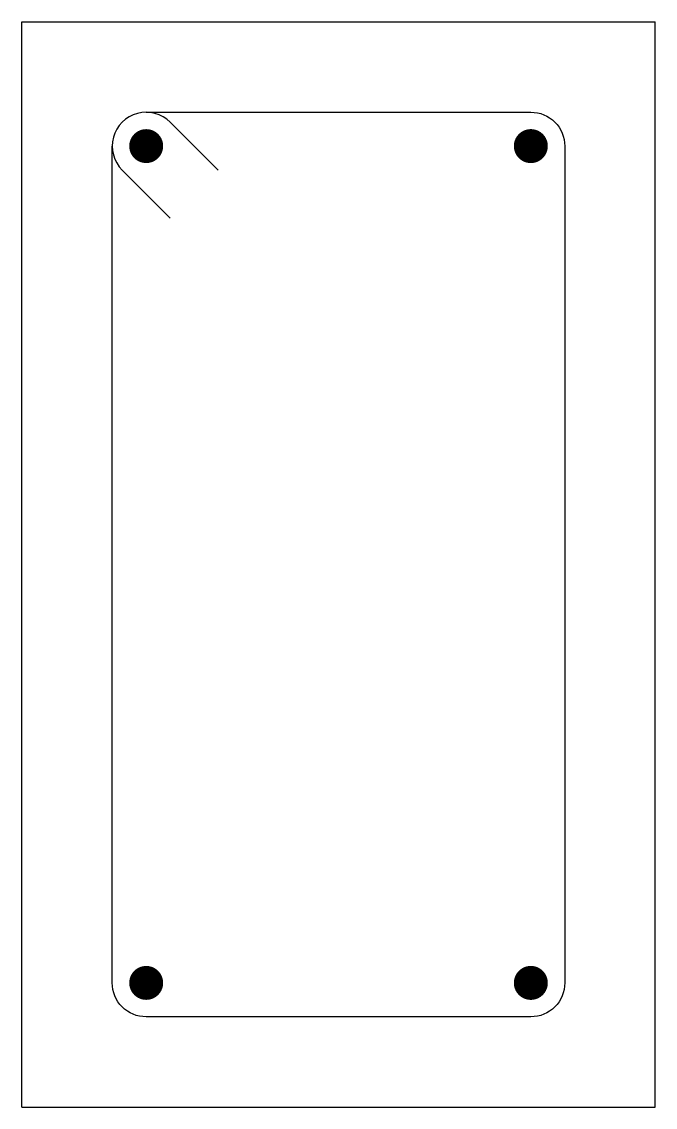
# Model space of a CAD drawing. Header units: inches. Extents: x 0 to 14, y 0 to 24.
import ezdxf

# ---------------------------------------------------------------- set-up
doc = ezdxf.new("R2010")
doc.units = ezdxf.units.IN
doc.header["$MEASUREMENT"] = 0
doc.layers.get('Defpoints').update_dxf_attribs({"color": 40})

msp = doc.modelspace()

# ---------------------------------------------------------------- linework, layer by layer
for points in [[(2.75, 22), (11.25, 22, -0.414214), (12, 21.25), (12, 2.75, -0.414214), (11.25, 2), (2.75, 2, -0.414214), (2, 2.75), (2, 21.25)], [(4.341, 20.72), (3.28, 21.78, 1), (2.22, 20.72), (3.28, 19.659)]]:
    msp.add_lwpolyline(points, format="xyb")
at = {"const_width": 0.375}
for points in [[(2.938, 21.25, -1), (2.563, 21.25, -1)], [(11.062, 21.25, 1), (11.438, 21.25, 1)], [(2.938, 2.75, 1), (2.563, 2.75, 1)], [(11.062, 2.75, -1), (11.438, 2.75, -1)]]:
    msp.add_lwpolyline(points, format="xyb", close=True, dxfattribs=at)
at = {"layer": 'Defpoints'}
for p, q in [((0, 24), (14, 24)), ((0, 0), (0, 24)), ((14, 0), (14, 24)), ((0, 0), (14, 0))]:
    msp.add_line(p, q, dxfattribs=at)

doc.saveas('drawing.dxf')
